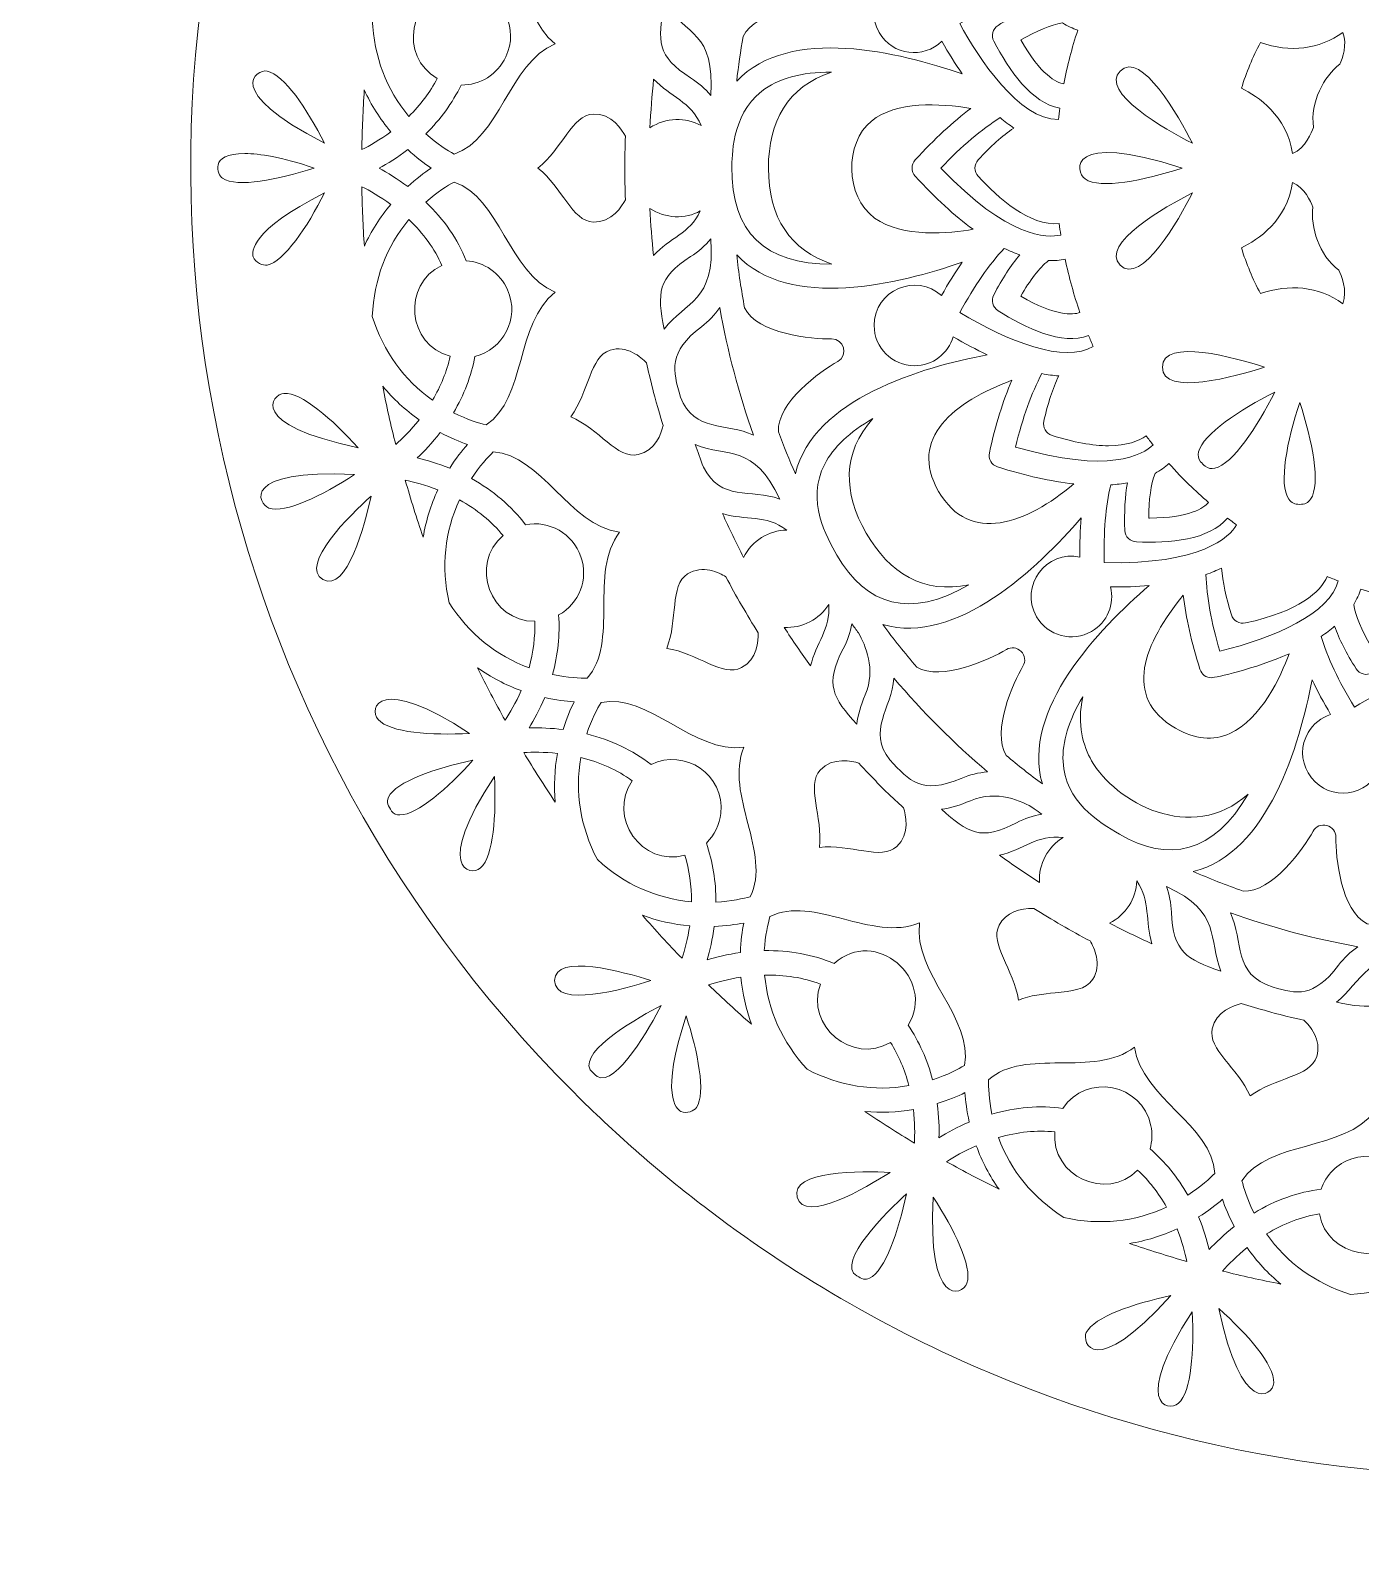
# Model space of a CAD drawing. Header units: inches. Extents: x -25 to 3711, y -26 to 945.
# Drawn here: x 933 to 1372, y -26 to 477 of the extents above; entities that cross this region are included whole.
import ezdxf

# ---------------------------------------------------------------- set-up
doc = ezdxf.new("R2010")
doc.units = ezdxf.units.IN
doc.header["$MEASUREMENT"] = 0
doc.layers.add('_U+0421_U+043B_U+043E_U+0439 1', color=7, linetype='Continuous')

# ---------------------------------------------------------------- blocks, each defined once
blk = doc.blocks.new('block 2')
at = {"layer": '_U+0421_U+043B_U+043E_U+0439 1', "lineweight": 0}
for points, knots in [([(750.52, 771.98), (750.4, 772.1), (750.34, 772.18), (750.07, 772.33), (525.97, 944.79), (201.88, 855.08), (93.56, 598.99), (-24.91, 318.93), (179.57, 3), (488.84, 3), (892.5, 3), (1078.2, 519.12), (750.52, 771.98)], [0, 0, 0, 0, 1, 1, 1, 2, 2, 2, 3, 3, 3, 4, 4, 4, 4]), ([(1585.8, 830.21), (1363.62, 924.19), (1111.16, 816.94), (1019.52, 600.29), (952.37, 441.51), (985.37, 253.34), (1112.11, 126.6), (1125.18, 113.53), (1139.26, 101.15), (1153.97, 89.79), (1154.04, 89.72), (1154.1, 89.66), (1154.17, 89.61), (1154.31, 89.49), (1154.47, 89.38), (1154.63, 89.28), (1183.71, 66.91), (1215.62, 48.31), (1249.45, 34.01), (1390.48, -25.65), (1555.66, -6.48), (1680.02, 88.83), (1680.02, 88.83), (1680.27, 88.99), (1680.27, 88.99), (1680.42, 89.1), (1680.57, 89.22), (1680.71, 89.35), (1709.98, 111.88), (1736.6, 138.23), (1759.95, 168.46), (1759.95, 168.46), (1760.12, 168.66), (1760.12, 168.66), (1760.24, 168.8), (1760.35, 168.96), (1760.45, 169.12), (1782.82, 198.21), (1801.42, 230.1), (1815.73, 263.93), (1838.26, 317.2), (1849.68, 373.78), (1849.68, 432.11), (1849.68, 610.21), (1741.73, 764.26), (1585.8, 830.21)], [0, 0, 0, 0, 1, 1, 1, 2, 2, 2, 3, 3, 3, 4, 4, 4, 5, 5, 5, 6, 6, 6, 7, 7, 7, 8, 8, 8, 9, 9, 9, 10, 10, 10, 11, 11, 11, 12, 12, 12, 13, 13, 13, 14, 14, 14, 15, 15, 15, 15]), ([(1198.47, 493.33), (1192.74, 496.53), (1178.11, 506.88), (1178.7, 516.48), (1180.7, 522.11), (1182.84, 527.56), (1185.2, 532.96), (1191.14, 508.21), (1227.04, 497.76), (1248.54, 493.68), (1244.86, 491.95), (1241.02, 489.9), (1237.06, 487.56), (1235.66, 492.01), (1232.06, 495.35), (1227.29, 496.43), (1215.76, 499.01), (1207.16, 486.71), (1212.87, 476.82), (1217.31, 469.12), (1227.55, 468.03), (1233.6, 473.88), (1235.81, 469.96), (1238.06, 466.35), (1240.34, 463.08), (1219.67, 470.3), (1183.33, 479.21), (1165.82, 460.7), (1166.38, 465.66), (1167.07, 470.49), (1167.94, 475.5), (1172.22, 484.17), (1189.97, 485.9), (1196.51, 485.83), (1200.67, 485.86), (1202.06, 491.34), (1198.47, 493.33)], [0, 0, 0, 0, 1, 1, 1, 2, 2, 2, 3, 3, 3, 4, 4, 4, 5, 5, 5, 6, 6, 6, 7, 7, 7, 8, 8, 8, 9, 9, 9, 10, 10, 10, 11, 11, 11, 12, 12, 12, 12]), ([(1080.23, 490.67), (1079.28, 498.34), (1076.64, 505.78), (1072.37, 512.84), (1076.85, 515.09), (1080.7, 516.26), (1083.05, 516.84), (1096.42, 508.06), (1092.58, 483.37), (1105.9, 473.03), (1090.36, 466.49), (1087.67, 441.64), (1072.49, 436.62), (1070.36, 437.79), (1066.92, 439.94), (1063.15, 443.3), (1068.02, 448.08), (1071.93, 453.49), (1074.82, 459.42), (1081.13, 459.32), (1086.8, 462.89), (1089.57, 468.74), (1094, 478.09), (1088.67, 487.79), (1080.23, 490.67)], [0, 0, 0, 0, 1, 1, 1, 2, 2, 2, 3, 3, 3, 4, 4, 4, 5, 5, 5, 6, 6, 6, 7, 7, 7, 8, 8, 8, 8]), ([(1065.44, 508.7), (1068.86, 503.07), (1071.08, 497.22), (1072.06, 491.25), (1057.69, 488.71), (1054.12, 468.84), (1066.94, 461.58), (1064.54, 457.05), (1061.39, 452.86), (1057.55, 449.08), (1050.1, 457.99), (1046.05, 468.71), (1045.49, 480.98), (1049.21, 492.7), (1055.92, 502.02), (1065.44, 508.7)], [0, 0, 0, 0, 1, 1, 1, 2, 2, 2, 3, 3, 3, 4, 4, 4, 5, 5, 5, 5]), ([(1262.81, 490.7), (1263.9, 489.08), (1265.03, 487.59), (1266.2, 486.24), (1261.91, 484.73), (1257.19, 482.34), (1252.14, 479.11), (1250.37, 477.99), (1249.77, 475.75), (1250.74, 473.89), (1255.66, 464.43), (1263.3, 453.32), (1272.54, 451.83), (1272.36, 450.56), (1272.21, 449.28), (1272.07, 447.99), (1258.94, 448.01), (1245.88, 468.06), (1239.51, 479.7), (1248.05, 484.89), (1255.87, 488.59), (1262.81, 490.7)], [0, 0, 0, 0, 1, 1, 1, 2, 2, 2, 3, 3, 3, 4, 4, 4, 5, 5, 5, 6, 6, 6, 7, 7, 7, 7]), ([(1157.28, 455.96), (1155.4, 458.24), (1153.17, 460.19), (1150.61, 461.8), (1139.46, 468.84), (1139.6, 474.19), (1141.98, 485.64), (1149.13, 476.36), (1158.65, 476.92), (1157.28, 455.96)], [0, 0, 0, 0, 1, 1, 1, 2, 2, 2, 3, 3, 3, 3]), ([(1259.62, 474.31), (1264.9, 477.37), (1269.53, 479.26), (1273.42, 479.92), (1275.09, 478.88), (1276.78, 478.1), (1278.47, 477.58), (1276.55, 471.74), (1275, 465.78), (1273.84, 459.78), (1271.47, 460.24), (1266.29, 462.68), (1259.62, 474.31)], [0, 0, 0, 0, 1, 1, 1, 2, 2, 2, 3, 3, 3, 4, 4, 4, 4]), ([(1365, 466.31), (1359.8, 462.24), (1355.15, 453.77), (1356.31, 445.44), (1355.76, 443.83), (1353.72, 438.72), (1349.41, 436.77), (1347.44, 449.38), (1338.01, 455.7), (1332.51, 458.35), (1334.13, 463.56), (1336.24, 468.63), (1338.8, 473.47), (1348.58, 470.01), (1358.29, 471.21), (1365.99, 476.81), (1367.55, 472.77), (1365.87, 468.23), (1365, 466.31)], [0, 0, 0, 0, 1, 1, 1, 2, 2, 2, 3, 3, 3, 4, 4, 4, 5, 5, 5, 6, 6, 6, 6]), ([(1316.31, 440.22), (1307.52, 444.68), (1285.49, 457.07), (1292.47, 464.06), (1299.46, 471.04), (1311.86, 448.99), (1316.31, 440.22)], [0, 0, 0, 0, 1, 1, 1, 2, 2, 2, 2]), ([(1010.71, 464.04), (1016.38, 462.9), (1023.99, 451.45), (1029.71, 440.26), (995.56, 457.73), (1007.44, 464.69), (1010.71, 464.04)], [0, 0, 0, 0, 1, 1, 1, 2, 2, 2, 2]), ([(1174.08, 457.38), (1179.5, 461.64), (1187.22, 463.74), (1197.14, 463.69), (1182.6, 458.96), (1176.31, 447.28), (1176.31, 432), (1176.31, 415.62), (1183.63, 404.75), (1197.28, 400.31), (1175.02, 400.09), (1164.04, 410.74), (1164.2, 432.47), (1164.43, 435.11), (1163.79, 449.29), (1174.08, 457.38)], [0, 0, 0, 0, 1, 1, 1, 2, 2, 2, 3, 3, 3, 4, 4, 4, 5, 5, 5, 5]), ([(1137.18, 445.28), (1137.44, 450.66), (1137.84, 456.05), (1138.4, 461.39), (1143.92, 455.42), (1150.68, 454.11), (1154.11, 446.01), (1149.01, 448.89), (1142.39, 448.81), (1137.18, 445.28)], [0, 0, 0, 0, 1, 1, 1, 2, 2, 2, 3, 3, 3, 3]), ([(1042.03, 438.09), (1042.13, 444.66), (1042.41, 451.25), (1042.85, 457.79), (1045.1, 452.85), (1048.02, 448.23), (1051.59, 443.98), (1048.02, 441.31), (1044.61, 439.38), (1042.03, 438.09)], [0, 0, 0, 0, 1, 1, 1, 2, 2, 2, 3, 3, 3, 3]), ([(1224.8, 434.7), (1223.39, 433.16), (1223.39, 430.84), (1224.8, 429.3), (1231.39, 422.1), (1237.8, 416.22), (1243.91, 411.77), (1236.23, 410.36), (1220.61, 408.88), (1211.38, 415.49), (1201.46, 422.6), (1201.51, 440.37), (1210.32, 447.52), (1218.45, 454.12), (1232.86, 453.43), (1243.19, 451.71), (1237.3, 447.32), (1231.13, 441.62), (1224.8, 434.7)], [0, 0, 0, 0, 1, 1, 1, 2, 2, 2, 3, 3, 3, 4, 4, 4, 5, 5, 5, 6, 6, 6, 6]), ([(1129.07, 421.51), (1128.04, 419.54), (1124.56, 413.88), (1118.43, 414.14), (1111.44, 414.45), (1108.22, 425.66), (1100.2, 432), (1108.22, 438.33), (1111.44, 449.55), (1118.44, 449.86), (1124.56, 450.15), (1128.04, 444.46), (1129.07, 442.5), (1128.79, 434.81), (1128.79, 429.2), (1129.07, 421.51)], [0, 0, 0, 0, 1, 1, 1, 2, 2, 2, 3, 3, 3, 4, 4, 4, 5, 5, 5, 5]), ([(1245.58, 429.3), (1252.13, 422.14), (1262.66, 412.76), (1272.35, 413.64), (1272.51, 412.38), (1272.68, 411.13), (1272.87, 409.88), (1268.35, 408.79), (1255.44, 408.76), (1233.23, 432), (1240.15, 439.25), (1246.75, 444.85), (1252.88, 448.67), (1254.35, 447.38), (1255.84, 446.23), (1257.31, 445.23), (1253.57, 442.66), (1249.63, 439.13), (1245.58, 434.7), (1244.17, 433.16), (1244.17, 430.84), (1245.58, 429.3)], [0, 0, 0, 0, 1, 1, 1, 2, 2, 2, 3, 3, 3, 4, 4, 4, 5, 5, 5, 6, 6, 6, 7, 7, 7, 7]), ([(1312.9, 432), (1300.24, 427.86), (1285.89, 424.92), (1280.9, 428.41), (1277.52, 430.77), (1274.76, 444.46), (1312.9, 432)], [0, 0, 0, 0, 1, 1, 1, 2, 2, 2, 2]), ([(1047.7, 431.97), (1050.48, 433.46), (1053.78, 435.48), (1057.19, 438.1), (1059.98, 435.52), (1062.65, 433.5), (1064.87, 432), (1062.65, 430.5), (1059.97, 428.47), (1057.18, 425.89), (1053.77, 428.46), (1050.48, 430.47), (1047.7, 431.97)], [0, 0, 0, 0, 1, 1, 1, 2, 2, 2, 3, 3, 3, 4, 4, 4, 4]), ([(996.04, 428.62), (994.39, 429.72), (991.21, 436.8), (1003.44, 436.8), (1008.14, 436.8), (1015.34, 435.66), (1026.33, 432.01), (1014.36, 428.14), (1000.86, 425.41), (996.04, 428.62)], [0, 0, 0, 0, 1, 1, 1, 2, 2, 2, 3, 3, 3, 3]), ([(1006.15, 402.73), (1005.7, 404.11), (1004.9, 411.31), (1029.73, 423.78), (1024.01, 412.58), (1016.39, 401.1), (1010.71, 399.96), (1009.53, 399.73), (1006.84, 400.62), (1006.15, 402.73)], [0, 0, 0, 0, 1, 1, 1, 2, 2, 2, 3, 3, 3, 3]), ([(1051.58, 420.01), (1048.01, 415.75), (1045.09, 411.14), (1042.86, 406.21), (1042.41, 412.73), (1042.14, 419.3), (1042.03, 425.85), (1044.62, 424.55), (1048.02, 422.62), (1051.58, 420.01)], [0, 0, 0, 0, 1, 1, 1, 2, 2, 2, 3, 3, 3, 3]), ([(1090.15, 391.78), (1087.69, 397.34), (1082.44, 400.99), (1076.53, 401.38), (1073.63, 408.53), (1069.16, 415.03), (1063.21, 420.75), (1066.96, 424.08), (1070.37, 426.21), (1072.48, 427.38), (1087.68, 422.36), (1090.36, 397.52), (1105.9, 390.97), (1092.58, 380.63), (1096.42, 355.93), (1083.05, 347.16), (1080.69, 347.74), (1076.82, 348.93), (1072.3, 351.19), (1075.76, 357.07), (1078.14, 363.31), (1079.4, 369.78), (1088.6, 372.11), (1094.38, 382.23), (1090.15, 391.78)], [0, 0, 0, 0, 1, 1, 1, 2, 2, 2, 3, 3, 3, 4, 4, 4, 5, 5, 5, 6, 6, 6, 7, 7, 7, 8, 8, 8, 8]), ([(1316.31, 423.78), (1311.85, 415), (1299.45, 392.96), (1292.47, 399.94), (1285.49, 406.93), (1307.54, 419.33), (1316.31, 423.78)], [0, 0, 0, 0, 1, 1, 1, 2, 2, 2, 2]), ([(1338.8, 390.53), (1336.24, 395.37), (1334.13, 400.44), (1332.51, 405.65), (1338.01, 408.3), (1347.45, 414.62), (1349.41, 427.24), (1353.36, 425.48), (1355.39, 421.09), (1356.12, 419.12), (1355.33, 412.58), (1358.03, 403.3), (1364.73, 398.23), (1365.49, 396.71), (1367.68, 391.65), (1365.99, 387.2), (1357.9, 393.11), (1348.1, 393.76), (1338.8, 390.53)], [0, 0, 0, 0, 1, 1, 1, 2, 2, 2, 3, 3, 3, 4, 4, 4, 5, 5, 5, 6, 6, 6, 6]), ([(1153.8, 417.82), (1150.26, 410.27), (1143.73, 408.99), (1138.35, 403.11), (1137.82, 408.28), (1137.43, 413.49), (1137.19, 418.68), (1142.28, 415.21), (1148.81, 415.14), (1153.8, 417.82)], [0, 0, 0, 0, 1, 1, 1, 2, 2, 2, 3, 3, 3, 3]), ([(1057.59, 414.97), (1062.35, 410.42), (1066.01, 405.34), (1068.49, 399.82), (1055.19, 393.62), (1057, 373.51), (1071.23, 369.83), (1070.09, 364.83), (1068.13, 359.97), (1065.39, 355.33), (1055.89, 362.01), (1049.21, 371.32), (1045.49, 383.02), (1046.05, 395.31), (1050.12, 406.05), (1057.59, 414.97)], [0, 0, 0, 0, 1, 1, 1, 2, 2, 2, 3, 3, 3, 4, 4, 4, 5, 5, 5, 5]), ([(1150.61, 402.74), (1153.18, 404.36), (1155.41, 406.32), (1157.29, 408.6), (1158.82, 387.91), (1148.85, 387.93), (1141.9, 378.8), (1139.52, 390.62), (1139.66, 395.83), (1150.61, 402.74)], [0, 0, 0, 0, 1, 1, 1, 2, 2, 2, 3, 3, 3, 3]), ([(1197.16, 375.58), (1190.58, 375.49), (1172.67, 377.19), (1168.43, 385.78), (1167.33, 391.73), (1166.48, 397.43), (1165.82, 403.3), (1183.33, 384.8), (1219.67, 393.7), (1240.34, 400.93), (1238.02, 397.59), (1235.72, 393.89), (1233.46, 389.88), (1225.25, 397.42), (1211.22, 391.82), (1211.22, 380), (1211.22, 372.66), (1217.19, 366.69), (1224.53, 366.69), (1230.59, 366.69), (1235.71, 370.72), (1237.31, 376.3), (1241.19, 374.01), (1244.95, 372.01), (1248.54, 370.32), (1227.04, 366.24), (1191.13, 355.79), (1185.2, 331.03), (1183.19, 335.62), (1181.37, 340.14), (1179.63, 344.88), (1179, 354.51), (1193.49, 364.89), (1199.18, 368.1), (1202.84, 370.16), (1201.21, 375.71), (1197.16, 375.58)], [0, 0, 0, 0, 1, 1, 1, 2, 2, 2, 3, 3, 3, 4, 4, 4, 5, 5, 5, 6, 6, 6, 7, 7, 7, 8, 8, 8, 9, 9, 9, 10, 10, 10, 11, 11, 11, 12, 12, 12, 12]), ([(1254.17, 405.48), (1255.92, 404.62), (1257.66, 403.9), (1259.35, 403.31), (1256.4, 399.86), (1253.51, 395.43), (1250.73, 390.11), (1249.77, 388.25), (1250.37, 386.01), (1252.13, 384.89), (1261.13, 379.15), (1273.31, 373.35), (1282.05, 376.68), (1282.55, 375.48), (1283.06, 374.28), (1283.58, 373.09), (1274.34, 367.28), (1255.28, 374.74), (1239.51, 384.3), (1244.32, 393.09), (1249.24, 400.2), (1254.17, 405.48)], [0, 0, 0, 0, 1, 1, 1, 2, 2, 2, 3, 3, 3, 4, 4, 4, 5, 5, 5, 6, 6, 6, 7, 7, 7, 7]), ([(1268.77, 401.45), (1270.78, 401.37), (1272.59, 401.55), (1274.31, 401.94), (1275.57, 395.96), (1277.21, 390.03), (1279.2, 384.27), (1276.87, 383.49), (1271.11, 383.02), (1259.62, 389.69), (1262.66, 394.98), (1265.73, 398.93), (1268.77, 401.45)], [0, 0, 0, 0, 1, 1, 1, 2, 2, 2, 3, 3, 3, 4, 4, 4, 4]), ([(1154.18, 379.59), (1156.56, 381.4), (1158.58, 383.51), (1160.24, 385.89), (1162.78, 371.53), (1166.53, 357.4), (1171.41, 343.74), (1162.2, 348.1), (1151.92, 344.59), (1147.23, 356.33), (1144.73, 365.26), (1143.11, 371.18), (1154.18, 379.59)], [0, 0, 0, 0, 1, 1, 1, 2, 2, 2, 3, 3, 3, 4, 4, 4, 4]), ([(1111.02, 349.87), (1117.12, 358.06), (1117.33, 369.73), (1124, 371.84), (1129.61, 373.62), (1134.29, 369.49), (1136.02, 367.65), (1136.62, 365.01), (1137.3, 362.22), (1138.15, 358.94), (1138.15, 358.94), (1138.16, 358.94), (1138.16, 358.94), (1138.59, 356.64), (1140.87, 349.14), (1141.55, 346.93), (1140.97, 344.49), (1138.97, 338.6), (1133.25, 337.34), (1126.42, 335.83), (1120.4, 345.82), (1111.02, 349.87)], [0, 0, 0, 0, 1, 1, 1, 2, 2, 2, 3, 3, 3, 4, 4, 4, 5, 5, 5, 6, 6, 6, 7, 7, 7, 7]), ([(1340.13, 366.23), (1330.75, 363.17), (1306.43, 356.37), (1306.43, 366.24), (1306.43, 376.13), (1330.76, 369.28), (1340.13, 366.23)], [0, 0, 0, 0, 1, 1, 1, 2, 2, 2, 2]), ([(1257.92, 339.85), (1260.29, 349.59), (1263.21, 357.74), (1266.6, 364.11), (1268.53, 363.73), (1270.38, 363.48), (1272.17, 363.35), (1270.21, 359.25), (1268.56, 354.23), (1267.26, 348.36), (1266.81, 346.32), (1267.97, 344.31), (1269.96, 343.68), (1277.12, 341.43), (1283.4, 340.28), (1288.64, 340.28), (1294.76, 340.28), (1298.63, 341.84), (1301.03, 343.55), (1301.8, 342.53), (1302.58, 341.53), (1303.36, 340.56), (1300.03, 337.33), (1288.92, 330.78), (1257.92, 339.85)], [0, 0, 0, 0, 1, 1, 1, 2, 2, 2, 3, 3, 3, 4, 4, 4, 5, 5, 5, 6, 6, 6, 7, 7, 7, 8, 8, 8, 8]), ([(1040.79, 339.6), (1003.97, 347.48), (1012.48, 357.26), (1016.32, 357.59), (1021.99, 358.09), (1032.33, 348.98), (1040.79, 339.6)], [0, 0, 0, 0, 1, 1, 1, 2, 2, 2, 2]), ([(1053.21, 340.66), (1051.61, 347.04), (1050.17, 353.51), (1048.91, 359.99), (1052.36, 355.78), (1056.39, 352.06), (1060.96, 348.86), (1058.19, 345.34), (1055.38, 342.58), (1053.21, 340.66)], [0, 0, 0, 0, 1, 1, 1, 2, 2, 2, 3, 3, 3, 3]), ([(1251.97, 333.3), (1261.23, 330.38), (1269.68, 328.49), (1277.17, 327.68), (1261.52, 314.51), (1242.78, 307.43), (1232.52, 325.19), (1222.34, 342.83), (1237.74, 354.8), (1256.69, 361.9), (1253.79, 355.16), (1251.3, 347.13), (1249.27, 337.98), (1248.82, 335.94), (1249.98, 333.93), (1251.97, 333.3)], [0, 0, 0, 0, 1, 1, 1, 2, 2, 2, 3, 3, 3, 4, 4, 4, 5, 5, 5, 5]), ([(1320.51, 333.5), (1320.01, 333.99), (1319.52, 334.48), (1319.03, 334.98), (1318.29, 335.97), (1318.09, 337), (1318.39, 338.22), (1319.84, 344.19), (1331.91, 352.11), (1343.54, 358.02), (1337.64, 346.38), (1329.72, 334.31), (1323.75, 332.86), (1322.53, 332.56), (1321.5, 332.76), (1320.51, 333.5)], [0, 0, 0, 0, 1, 1, 1, 2, 2, 2, 3, 3, 3, 4, 4, 4, 5, 5, 5, 5]), ([(1355.36, 322.61), (1354.55, 321.45), (1353.41, 320.91), (1351.77, 320.91), (1350.13, 320.91), (1348.99, 321.45), (1348.18, 322.61), (1344.69, 327.6), (1347.63, 341.95), (1351.77, 354.61), (1355.91, 341.95), (1358.84, 327.6), (1355.36, 322.61)], [0, 0, 0, 0, 1, 1, 1, 2, 2, 2, 3, 3, 3, 4, 4, 4, 4]), ([(1198.95, 304.13), (1195.6, 309.97), (1188.61, 322.11), (1194.89, 334.23), (1197.79, 339.82), (1203.12, 344.84), (1210.8, 349.23), (1200.69, 337.98), (1200.9, 324.77), (1208.62, 311.39), (1216.24, 298.19), (1227.52, 291.16), (1242.54, 294.38), (1223.1, 282.98), (1208.53, 287.51), (1198.95, 304.13)], [0, 0, 0, 0, 1, 1, 1, 2, 2, 2, 3, 3, 3, 4, 4, 4, 5, 5, 5, 5]), ([(1060.31, 336.25), (1062.61, 338.41), (1065.27, 341.21), (1067.89, 344.63), (1071.25, 342.86), (1074.35, 341.6), (1076.89, 340.73), (1075.13, 338.7), (1073.07, 336.05), (1071.04, 332.83), (1067.08, 334.43), (1063.38, 335.52), (1060.31, 336.25)], [0, 0, 0, 0, 1, 1, 1, 2, 2, 2, 3, 3, 3, 4, 4, 4, 4]), ([(1105.01, 264.7), (1106.8, 271.24), (1107.48, 277.85), (1107.03, 284.38), (1113.81, 288.16), (1116.96, 296.18), (1114.38, 303.63), (1111.73, 311.32), (1103.87, 315.73), (1096.08, 314.17), (1091.42, 320.32), (1085.42, 325.45), (1078.19, 329.43), (1080.95, 333.62), (1083.7, 336.56), (1085.44, 338.23), (1101.41, 337.31), (1110.43, 314.01), (1127.14, 311.71), (1116.95, 298.28), (1127.04, 275.45), (1116.42, 263.5), (1114.23, 263.48), (1110.07, 263.64), (1105.01, 264.7)], [0, 0, 0, 0, 1, 1, 1, 2, 2, 2, 3, 3, 3, 4, 4, 4, 5, 5, 5, 6, 6, 6, 7, 7, 7, 8, 8, 8, 8]), ([(1180.02, 322.68), (1170.5, 326.18), (1160.48, 321.79), (1154.81, 333.25), (1153.8, 335.94), (1152.91, 338.39), (1152.13, 340.65), (1162.93, 336.28), (1171.49, 341.07), (1180.02, 322.68)], [0, 0, 0, 0, 1, 1, 1, 2, 2, 2, 3, 3, 3, 3]), ([(1011.33, 319.71), (1007.88, 320.96), (1001.65, 332.68), (1039.63, 330.74), (1029.03, 323.88), (1016.71, 317.75), (1011.33, 319.71)], [0, 0, 0, 0, 1, 1, 1, 2, 2, 2, 2]), ([(1308.58, 334.42), (1310.55, 332.23), (1313.85, 328.63), (1315.2, 327.51), (1317.28, 325.47), (1319.44, 323.47), (1321.65, 321.55), (1320.09, 319.71), (1315.43, 316.4), (1302.14, 316.4), (1302.07, 316.4), (1302, 316.4), (1301.93, 316.4), (1301.92, 322.51), (1302.61, 327.46), (1303.98, 331.16), (1305.71, 332.1), (1307.27, 333.2), (1308.58, 334.42)], [0, 0, 0, 0, 1, 1, 1, 2, 2, 2, 3, 3, 3, 4, 4, 4, 5, 5, 5, 6, 6, 6, 6]), ([(1067.14, 325.69), (1064.8, 320.65), (1063.18, 315.43), (1062.29, 310.08), (1060.15, 316.29), (1058.17, 322.58), (1056.37, 328.88), (1059.22, 328.28), (1063.02, 327.29), (1067.14, 325.69)], [0, 0, 0, 0, 1, 1, 1, 2, 2, 2, 3, 3, 3, 3]), ([(1289.34, 327.36), (1291.28, 327.5), (1293.14, 327.73), (1294.89, 328.07), (1294.06, 323.6), (1293.77, 318.32), (1294.03, 312.32), (1294.12, 310.24), (1295.76, 308.59), (1297.85, 308.5), (1308.55, 308.03), (1322.03, 309.1), (1327.91, 316.4), (1328.91, 315.63), (1329.92, 314.86), (1330.92, 314.12), (1328.53, 310.15), (1319.49, 300.95), (1287.21, 301.68), (1286.98, 311.68), (1287.69, 320.3), (1289.34, 327.36)], [0, 0, 0, 0, 1, 1, 1, 2, 2, 2, 3, 3, 3, 4, 4, 4, 5, 5, 5, 6, 6, 6, 7, 7, 7, 7]), ([(1029.18, 296.14), (1021.2, 300.75), (1038.21, 317.46), (1045.07, 323.65), (1043.13, 314.58), (1037.16, 291.53), (1029.18, 296.14)], [0, 0, 0, 0, 1, 1, 1, 2, 2, 2, 2]), ([(1074.26, 322.38), (1080.04, 319.22), (1084.89, 315.26), (1088.71, 310.58), (1077.48, 301.15), (1084.44, 282.15), (1099.12, 282.31), (1099.31, 277.23), (1098.68, 272.07), (1097.27, 266.92), (1086.29, 270.95), (1077.41, 278.16), (1070.84, 288.41), (1068.2, 300.42), (1069.35, 311.84), (1074.26, 322.38)], [0, 0, 0, 0, 1, 1, 1, 2, 2, 2, 3, 3, 3, 4, 4, 4, 5, 5, 5, 5]), ([(1182.4, 312.42), (1176.54, 312.37), (1170.81, 308.96), (1168.11, 303.39), (1165.64, 308.16), (1163.3, 313.01), (1161.12, 317.89), (1168.88, 315.48), (1175.38, 317.72), (1182.4, 312.42)], [0, 0, 0, 0, 1, 1, 1, 2, 2, 2, 3, 3, 3, 3]), ([(1259.76, 272.35), (1258.45, 273.67), (1256.49, 273.91), (1254.89, 272.96), (1249.37, 269.68), (1233.41, 262.32), (1225.3, 267.18), (1221.36, 271.77), (1217.65, 276.41), (1214.07, 281.24), (1238.44, 274.14), (1265.37, 299.96), (1279.61, 316.49), (1279.27, 312.44), (1279.13, 308.09), (1279.18, 303.49), (1268.28, 305.91), (1258.96, 294.03), (1264.86, 283.81), (1268.53, 277.46), (1276.69, 275.27), (1283.04, 278.94), (1288.29, 281.97), (1290.71, 288.02), (1289.31, 293.65), (1293.85, 293.6), (1298.06, 293.75), (1302.01, 294.08), (1285.47, 279.84), (1259.68, 252.91), (1266.77, 228.55), (1262.7, 231.57), (1258.7, 234.73), (1254.82, 237.99), (1249.93, 246.14), (1257.15, 262.01), (1260.38, 267.48), (1261.33, 269.08), (1261.08, 271.04), (1259.76, 272.35)], [0, 0, 0, 0, 1, 1, 1, 2, 2, 2, 3, 3, 3, 4, 4, 4, 5, 5, 5, 6, 6, 6, 7, 7, 7, 8, 8, 8, 9, 9, 9, 10, 10, 10, 11, 11, 11, 12, 12, 12, 13, 13, 13, 13]), ([(1167.44, 266.99), (1161.23, 263.76), (1152.9, 271.83), (1142.71, 273.33), (1146.49, 282.83), (1143.67, 294.15), (1149.57, 297.92), (1154.51, 301.08), (1160.09, 298.32), (1162.23, 297.01), (1165.61, 290.64), (1169.22, 284.4), (1172.97, 278.45), (1173.03, 275.92), (1172.61, 269.67), (1167.44, 266.99)], [0, 0, 0, 0, 1, 1, 1, 2, 2, 2, 3, 3, 3, 4, 4, 4, 5, 5, 5, 5]), ([(1325.38, 272.39), (1322.57, 281.99), (1321.03, 290.5), (1320.79, 297.74), (1322.63, 298.38), (1324.36, 299.09), (1325.97, 299.87), (1326.32, 295.34), (1327.41, 290.16), (1329.21, 284.44), (1329.84, 282.45), (1331.85, 281.28), (1333.89, 281.73), (1351.73, 285.68), (1358.51, 291.91), (1360.85, 297.1), (1362.05, 296.59), (1363.26, 296.1), (1364.47, 295.63), (1362.03, 284.98), (1343.28, 276.78), (1325.38, 272.39)], [0, 0, 0, 0, 1, 1, 1, 2, 2, 2, 3, 3, 3, 4, 4, 4, 5, 5, 5, 6, 6, 6, 7, 7, 7, 7]), ([(1371.95, 292.94), (1377.78, 291.02), (1383.75, 289.47), (1389.74, 288.32), (1389.29, 285.95), (1386.84, 280.76), (1375.22, 274.09), (1372.15, 279.37), (1370.27, 284.01), (1369.61, 287.89), (1370.65, 289.56), (1371.43, 291.25), (1371.95, 292.94)], [0, 0, 0, 0, 1, 1, 1, 2, 2, 2, 3, 3, 3, 4, 4, 4, 4]), ([(1196.22, 287.87), (1196.92, 279.61), (1191.99, 275.21), (1190.23, 267.54), (1187.23, 271.68), (1184.31, 275.95), (1181.51, 280.29), (1187.52, 279.88), (1193.19, 283), (1196.22, 287.87)], [0, 0, 0, 0, 1, 1, 1, 2, 2, 2, 3, 3, 3, 3]), ([(1318.82, 266.44), (1319.35, 264.77), (1320.88, 263.65), (1322.64, 263.65), (1323.89, 263.65), (1336.97, 266.59), (1348.24, 271.54), (1345.63, 264.18), (1339.08, 249.91), (1328.71, 245.21), (1323.17, 242.7), (1317.12, 243.3), (1310.71, 246.99), (1293.11, 257.16), (1300.38, 275.2), (1313.3, 290.89), (1314.16, 283.57), (1316.01, 275.37), (1318.82, 266.44)], [0, 0, 0, 0, 1, 1, 1, 2, 2, 2, 3, 3, 3, 4, 4, 4, 5, 5, 5, 6, 6, 6, 6]), ([(1363.29, 280.67), (1364.8, 276.38), (1367.19, 271.67), (1370.41, 266.61), (1371.54, 264.85), (1373.78, 264.24), (1375.63, 265.21), (1391.82, 273.63), (1396.76, 281.4), (1397.69, 287.01), (1398.96, 286.84), (1400.25, 286.68), (1401.54, 286.54), (1401.52, 281.48), (1397.51, 274.62), (1393.27, 270.85), (1393.13, 270.73), (1392.92, 270.52), (1392.63, 270.22), (1387.38, 264.84), (1379.71, 259.38), (1369.83, 253.98), (1364.63, 262.52), (1360.94, 270.35), (1358.83, 277.28), (1360.45, 278.37), (1361.94, 279.5), (1363.29, 280.67)], [0, 0, 0, 0, 1, 1, 1, 2, 2, 2, 3, 3, 3, 4, 4, 4, 5, 5, 5, 6, 6, 6, 7, 7, 7, 8, 8, 8, 9, 9, 9, 9]), ([(1208.29, 258.03), (1206.78, 254.44), (1205.85, 251.25), (1205.45, 248.3), (1197.65, 256.99), (1194.79, 261.39), (1201, 273.21), (1202.39, 275.85), (1203.34, 278.62), (1203.83, 281.48), (1204.54, 280.48), (1205.27, 279.47), (1206.01, 278.46), (1208.4, 274.41), (1211.82, 266.45), (1208.29, 258.03)], [0, 0, 0, 0, 1, 1, 1, 2, 2, 2, 3, 3, 3, 4, 4, 4, 5, 5, 5, 5]), ([(1089.33, 249.59), (1086.15, 255.28), (1083.11, 261.09), (1080.23, 266.95), (1084.62, 263.82), (1089.43, 261.29), (1094.62, 259.4), (1092.88, 255.34), (1090.91, 251.99), (1089.33, 249.59)], [0, 0, 0, 0, 1, 1, 1, 2, 2, 2, 3, 3, 3, 3]), ([(1047.45, 249.81), (1044.14, 253.58), (1047.55, 265.01), (1077.59, 245.25), (1065.02, 244.6), (1051.27, 245.46), (1047.45, 249.81)], [0, 0, 0, 0, 1, 1, 1, 2, 2, 2, 2]), ([(1216.38, 236.48), (1208.87, 246.29), (1216.95, 253.34), (1217.77, 263.5), (1227.12, 252.46), (1237.67, 241.9), (1248.69, 232.53), (1245.72, 232.3), (1242.81, 231.6), (1239.99, 230.41), (1226.69, 224.84), (1223.02, 229.59), (1216.38, 236.48)], [0, 0, 0, 0, 1, 1, 1, 2, 2, 2, 3, 3, 3, 4, 4, 4, 4]), ([(1316.58, 199.67), (1341.32, 205.62), (1351.77, 241.52), (1355.84, 263.01), (1357.58, 259.33), (1359.63, 255.49), (1361.98, 251.52), (1358.87, 250.52), (1356.2, 248.4), (1354.53, 245.52), (1352.13, 241.36), (1352.14, 236.38), (1354.55, 232.21), (1359.75, 223.19), (1372.55, 223.48), (1377.59, 232.21), (1380.62, 237.45), (1379.69, 243.9), (1375.66, 248.07), (1379.57, 250.29), (1383.18, 252.54), (1386.45, 254.81), (1379.23, 234.14), (1370.32, 197.8), (1388.83, 180.29), (1383.87, 180.85), (1379.04, 181.54), (1374.03, 182.41), (1365.38, 186.68), (1363.63, 204.42), (1363.69, 210.95), (1363.72, 212.81), (1362.52, 214.38), (1360.72, 214.86), (1358.92, 215.34), (1357.1, 214.57), (1356.2, 212.94), (1352.99, 207.21), (1342.64, 192.59), (1333.05, 193.17), (1327.42, 195.17), (1321.98, 197.31), (1316.58, 199.67)], [0, 0, 0, 0, 1, 1, 1, 2, 2, 2, 3, 3, 3, 4, 4, 4, 5, 5, 5, 6, 6, 6, 7, 7, 7, 8, 8, 8, 9, 9, 9, 10, 10, 10, 11, 11, 11, 12, 12, 12, 13, 13, 13, 14, 14, 14, 14]), ([(1102.41, 257.12), (1106.12, 256.28), (1109.44, 255.86), (1112.11, 255.67), (1110.94, 253.26), (1109.63, 250.16), (1108.51, 246.53), (1104.71, 247), (1100.92, 247.16), (1097.26, 247.05), (1098.93, 249.74), (1100.77, 253.14), (1102.41, 257.12)], [0, 0, 0, 0, 1, 1, 1, 2, 2, 2, 3, 3, 3, 4, 4, 4, 4]), ([(1170.29, 191.32), (1168.18, 190.73), (1164.12, 189.8), (1158.96, 189.52), (1159, 196.3), (1157.94, 202.85), (1155.81, 209.05), (1158.47, 211.63), (1160.19, 215.13), (1160.59, 218.84), (1161.96, 231.59), (1148.63, 240.5), (1137.53, 234.98), (1131.44, 239.73), (1124.31, 243.12), (1116.3, 245.1), (1117.88, 249.86), (1119.77, 253.41), (1121.02, 255.48), (1136.69, 258.73), (1151.42, 238.55), (1168.17, 240.66), (1161.8, 225.05), (1177.45, 205.61), (1170.29, 191.32)], [0, 0, 0, 0, 1, 1, 1, 2, 2, 2, 3, 3, 3, 4, 4, 4, 5, 5, 5, 6, 6, 6, 7, 7, 7, 8, 8, 8, 8]), ([(1292.24, 211.96), (1285.5, 215.98), (1274.21, 222.71), (1273.6, 236.01), (1273.31, 242.4), (1275.49, 249.53), (1280.09, 257.31), (1278.17, 248.04), (1280.3, 241.01), (1283.04, 236.21), (1290.72, 222.72), (1315.94, 208.3), (1334.75, 225.24), (1323.52, 205.56), (1308.19, 202.44), (1292.24, 211.96)], [0, 0, 0, 0, 1, 1, 1, 2, 2, 2, 3, 3, 3, 4, 4, 4, 5, 5, 5, 5]), ([(1106.6, 238.64), (1105.65, 233.26), (1105.43, 227.89), (1105.92, 222.58), (1102.31, 227.95), (1098.82, 233.41), (1095.5, 238.93), (1098.38, 239.09), (1102.25, 239.12), (1106.6, 238.64)], [0, 0, 0, 0, 1, 1, 1, 2, 2, 2, 3, 3, 3, 3]), ([(1148.71, 205.01), (1150.21, 200.15), (1150.94, 195), (1150.9, 189.66), (1139.26, 190.7), (1128.81, 195.38), (1119.82, 203.57), (1114.16, 214.49), (1112.32, 225.82), (1114.33, 237.29), (1120.73, 235.73), (1126.43, 233.15), (1131.34, 229.61), (1122.96, 217.64), (1134.49, 201.07), (1148.71, 205.01)], [0, 0, 0, 0, 1, 1, 1, 2, 2, 2, 3, 3, 3, 4, 4, 4, 5, 5, 5, 5]), ([(1193.41, 233.14), (1197.53, 237.65), (1204.02, 236.12), (1206.13, 235.45), (1208.32, 233.11), (1210.79, 230.55), (1211.74, 229.55), (1212.27, 228.53), (1220.15, 221.37), (1220.95, 220.68), (1221.59, 218.63), (1223.19, 212.01), (1218.67, 207.88), (1213.5, 203.16), (1203.29, 208.81), (1193.15, 207.62), (1194.33, 217.77), (1188.68, 227.97), (1193.41, 233.14)], [0, 0, 0, 0, 1, 1, 1, 2, 2, 2, 3, 3, 3, 4, 4, 4, 5, 5, 5, 6, 6, 6, 6]), ([(1054.62, 218.34), (1053.48, 218.34), (1052.58, 218.7), (1051.83, 219.59), (1050.81, 221.31), (1049.96, 222.43), (1050.82, 224.18), (1053.38, 229.37), (1066.42, 233.75), (1078.71, 236.38), (1070.48, 227.28), (1060.42, 218.34), (1054.62, 218.34)], [0, 0, 0, 0, 1, 1, 1, 2, 2, 2, 3, 3, 3, 4, 4, 4, 4]), ([(1081.23, 200.85), (1077.75, 197.79), (1065.81, 200.62), (1085.8, 230.98), (1086.44, 218.42), (1085.59, 204.67), (1081.23, 200.85)], [0, 0, 0, 0, 1, 1, 1, 2, 2, 2, 2]), ([(1243.08, 223.04), (1251.79, 226.69), (1259.97, 222.97), (1264.1, 220.39), (1264.94, 219.78), (1265.78, 219.18), (1266.61, 218.59), (1263.71, 218.1), (1260.92, 217.15), (1258.26, 215.75), (1246.44, 209.53), (1242.12, 212.42), (1233.48, 220.21), (1236.4, 220.62), (1239.55, 221.55), (1243.08, 223.04)], [0, 0, 0, 0, 1, 1, 1, 2, 2, 2, 3, 3, 3, 4, 4, 4, 5, 5, 5, 5]), ([(1273.69, 210.88), (1268.66, 207.92), (1265.39, 202.14), (1265.82, 195.98), (1261.35, 198.87), (1256.95, 201.88), (1252.67, 205), (1260.52, 206.83), (1265.02, 211.94), (1273.69, 210.88)], [0, 0, 0, 0, 1, 1, 1, 2, 2, 2, 3, 3, 3, 3]), ([(1302.96, 175.8), (1298.23, 177.93), (1293.54, 180.19), (1288.93, 182.58), (1294.37, 185.22), (1297.74, 190.78), (1297.93, 196.51), (1302.65, 189.7), (1300.6, 183.33), (1302.96, 175.8)], [0, 0, 0, 0, 1, 1, 1, 2, 2, 2, 3, 3, 3, 3]), ([(1176.81, 184.75), (1191.1, 191.95), (1210.56, 176.27), (1226.18, 182.64), (1224.08, 165.92), (1244.23, 151.19), (1241.01, 135.53), (1239.12, 134.42), (1235.44, 132.47), (1230.53, 130.86), (1228.81, 137.42), (1226.1, 143.47), (1222.44, 148.9), (1231.8, 164.18), (1211.6, 181.57), (1198.05, 169.23), (1190.94, 172.24), (1183.19, 173.67), (1174.94, 173.5), (1175.24, 178.51), (1176.14, 182.43), (1176.81, 184.75)], [0, 0, 0, 0, 1, 1, 1, 2, 2, 2, 3, 3, 3, 4, 4, 4, 5, 5, 5, 6, 6, 6, 7, 7, 7, 7]), ([(1325.77, 166.72), (1314.34, 170.55), (1309.92, 173.2), (1309.41, 186.22), (1309.29, 189.16), (1308.74, 192), (1307.75, 194.7), (1326.29, 186.07), (1321.32, 177.48), (1325.77, 166.72)], [0, 0, 0, 0, 1, 1, 1, 2, 2, 2, 3, 3, 3, 3]), ([(1263.97, 187.45), (1269.92, 183.7), (1276.16, 180.09), (1282.53, 176.71), (1283.83, 174.55), (1286.57, 168.94), (1283.45, 164.05), (1281.25, 160.61), (1276.49, 160.13), (1270.97, 159.58), (1267.1, 159.19), (1262.82, 158.76), (1258.86, 157.19), (1257.39, 167.3), (1249.28, 175.69), (1252.51, 181.91), (1254.67, 186.07), (1259.37, 187.58), (1263.97, 187.45)], [0, 0, 0, 0, 1, 1, 1, 2, 2, 2, 3, 3, 3, 4, 4, 4, 5, 5, 5, 6, 6, 6, 6]), ([(1150.3, 181.71), (1149.69, 177.48), (1148.72, 173.83), (1147.77, 170.97), (1143.31, 175.58), (1138.94, 180.33), (1134.71, 185.17), (1139.68, 183.34), (1144.9, 182.18), (1150.3, 181.71)], [0, 0, 0, 0, 1, 1, 1, 2, 2, 2, 3, 3, 3, 3]), ([(1156.04, 170.47), (1156.95, 173.49), (1157.86, 177.25), (1158.41, 181.52), (1162.22, 181.67), (1165.53, 182.13), (1168.16, 182.63), (1167.65, 179.99), (1167.19, 176.67), (1167.04, 172.87), (1162.81, 172.28), (1159.07, 171.37), (1156.04, 170.47)], [0, 0, 0, 0, 1, 1, 1, 2, 2, 2, 3, 3, 3, 4, 4, 4, 4]), ([(1370.99, 174.79), (1368.55, 173.12), (1366.4, 171.07), (1364.57, 168.65), (1356.29, 157.76), (1350.72, 159.27), (1343.03, 161.39), (1329.33, 165.81), (1333.39, 176.32), (1328.86, 186.03), (1342.49, 181.13), (1356.61, 177.36), (1370.99, 174.79)], [0, 0, 0, 0, 1, 1, 1, 2, 2, 2, 3, 3, 3, 4, 4, 4, 4]), ([(1105.7, 163.61), (1105.7, 172.84), (1128.67, 166.46), (1137.46, 163.61), (1128.67, 160.77), (1105.7, 154.4), (1105.7, 163.61)], [0, 0, 0, 0, 1, 1, 1, 2, 2, 2, 2]), ([(1393.58, 171.76), (1391.3, 169.88), (1389.34, 167.65), (1387.72, 165.09), (1380.72, 153.99), (1375.34, 154.08), (1363.89, 156.45), (1371.88, 162.68), (1374.68, 174.36), (1393.58, 171.76)], [0, 0, 0, 0, 1, 1, 1, 2, 2, 2, 3, 3, 3, 3]), ([(1156.55, 162.19), (1159.42, 163.13), (1163.06, 164.1), (1167.24, 164.74), (1167.71, 159.35), (1168.87, 154.14), (1170.7, 149.18), (1165.88, 153.4), (1161.14, 157.75), (1156.55, 162.19)], [0, 0, 0, 0, 1, 1, 1, 2, 2, 2, 3, 3, 3, 3]), ([(1193.48, 162.44), (1188.48, 148.7), (1203.94, 135.71), (1216.62, 143.17), (1219.32, 138.86), (1221.37, 134.08), (1222.71, 128.91), (1211.19, 126.9), (1199.89, 128.71), (1189.09, 134.3), (1180.8, 143.38), (1176.08, 153.85), (1175.06, 165.43), (1181.65, 165.58), (1187.82, 164.58), (1193.48, 162.44)], [0, 0, 0, 0, 1, 1, 1, 2, 2, 2, 3, 3, 3, 4, 4, 4, 5, 5, 5, 5]), ([(1322.86, 147.72), (1324.13, 153.45), (1330.02, 155.44), (1332.46, 156.02), (1335.4, 155.12), (1338.33, 154.27), (1341.16, 153.5), (1341.16, 153.5), (1341.16, 153.51), (1341.16, 153.51), (1343.32, 152.77), (1351.09, 150.97), (1353.18, 150.49), (1355.01, 148.76), (1359.15, 144.09), (1357.37, 138.48), (1355.26, 131.8), (1343.59, 131.59), (1335.4, 125.49), (1331.35, 134.87), (1321.36, 140.89), (1322.86, 147.72)], [0, 0, 0, 0, 1, 1, 1, 2, 2, 2, 3, 3, 3, 4, 4, 4, 5, 5, 5, 6, 6, 6, 7, 7, 7, 7]), ([(1119.71, 131.9), (1118.95, 132.66), (1118.19, 133.42), (1117.43, 134.18), (1113.93, 140.64), (1134.32, 151.99), (1140.88, 155.35), (1137.53, 148.8), (1126.17, 128.4), (1119.71, 131.9)], [0, 0, 0, 0, 1, 1, 1, 2, 2, 2, 3, 3, 3, 3]), ([(1152.52, 121.68), (1151.85, 120.68), (1149.31, 119.41), (1147.34, 120.41), (1146.04, 121.07), (1140.38, 125.59), (1149.13, 151.97), (1153, 140), (1155.73, 126.5), (1152.52, 121.68)], [0, 0, 0, 0, 1, 1, 1, 2, 2, 2, 3, 3, 3, 3]), ([(1302.35, 108.06), (1303.05, 110.54), (1303.15, 113.14), (1302.63, 115.68), (1299.72, 129.74), (1281.3, 133.08), (1273.55, 121.38), (1265.9, 122.45), (1258.03, 121.82), (1250.11, 119.52), (1249.1, 124.44), (1248.96, 128.46), (1249.01, 130.88), (1260.94, 141.52), (1283.81, 131.42), (1297.24, 141.61), (1299.54, 124.91), (1322.81, 115.9), (1323.76, 99.94), (1322.22, 98.38), (1319.17, 95.55), (1314.84, 92.72), (1311.49, 98.61), (1307.3, 103.76), (1302.35, 108.06)], [0, 0, 0, 0, 1, 1, 1, 2, 2, 2, 3, 3, 3, 4, 4, 4, 5, 5, 5, 6, 6, 6, 7, 7, 7, 8, 8, 8, 8]), ([(1232.07, 122.99), (1235.7, 124.11), (1238.79, 125.42), (1241.2, 126.59), (1241.39, 123.91), (1241.8, 120.58), (1242.65, 116.87), (1238.71, 115.21), (1235.33, 113.36), (1232.64, 111.7), (1232.74, 114.86), (1232.64, 118.72), (1232.07, 122.99)], [0, 0, 0, 0, 1, 1, 1, 2, 2, 2, 3, 3, 3, 4, 4, 4, 4]), ([(1224.51, 109.95), (1218.97, 113.28), (1213.49, 116.77), (1208.11, 120.4), (1213.43, 119.9), (1218.8, 120.12), (1224.18, 121.07), (1224.7, 116.69), (1224.68, 112.81), (1224.51, 109.95)], [0, 0, 0, 0, 1, 1, 1, 2, 2, 2, 3, 3, 3, 3]), ([(1376.5, 120.38), (1383.04, 104.83), (1407.89, 102.15), (1412.91, 86.96), (1411.73, 84.83), (1409.59, 81.4), (1406.23, 77.63), (1401.44, 82.49), (1396.04, 86.4), (1390.12, 89.29), (1390.27, 100.29), (1379.53, 108.3), (1368.95, 104.73), (1364.13, 103.1), (1360.44, 99.41), (1358.85, 94.7), (1351.19, 93.75), (1343.75, 91.11), (1336.69, 86.84), (1334.44, 91.32), (1333.27, 95.17), (1332.69, 97.52), (1341.46, 110.9), (1366.16, 107.05), (1376.5, 120.38)], [0, 0, 0, 0, 1, 1, 1, 2, 2, 2, 3, 3, 3, 4, 4, 4, 5, 5, 5, 6, 6, 6, 7, 7, 7, 8, 8, 8, 8]), ([(1252.31, 111.76), (1258.64, 113.61), (1264.87, 114.24), (1270.88, 113.63), (1269.6, 99.04), (1287.91, 90.54), (1298.22, 101.01), (1301.95, 97.55), (1305.16, 93.46), (1307.8, 88.81), (1297.19, 83.89), (1285.8, 82.72), (1273.92, 85.32), (1263.56, 91.95), (1256.3, 100.83), (1252.31, 111.76)], [0, 0, 0, 0, 1, 1, 1, 2, 2, 2, 3, 3, 3, 4, 4, 4, 5, 5, 5, 5]), ([(1235.17, 103.77), (1237.59, 105.34), (1240.94, 107.3), (1244.94, 109.07), (1246.83, 103.89), (1249.35, 99.08), (1252.47, 94.7), (1246.63, 97.57), (1240.84, 100.61), (1235.17, 103.77)], [0, 0, 0, 0, 1, 1, 1, 2, 2, 2, 3, 3, 3, 3]), ([(1185.79, 92.05), (1183.4, 100.95), (1207.22, 100.74), (1216.47, 100.27), (1208.68, 95.23), (1188.17, 83.15), (1185.79, 92.05)], [0, 0, 0, 0, 1, 1, 1, 2, 2, 2, 2]), ([(1209.71, 65.29), (1208.18, 64.54), (1207.17, 65.06), (1205.52, 66.06), (1198.32, 70.39), (1215.67, 87.55), (1221.91, 93.18), (1219.28, 80.89), (1214.9, 67.86), (1209.71, 65.29)], [0, 0, 0, 0, 1, 1, 1, 2, 2, 2, 3, 3, 3, 3]), ([(1241.86, 63.67), (1240.37, 59.28), (1228.63, 55.77), (1230.75, 92.05), (1237.59, 81.49), (1243.72, 69.16), (1241.86, 63.67)], [0, 0, 0, 0, 1, 1, 1, 2, 2, 2, 2]), ([(1321.84, 74.76), (1321.12, 77.84), (1320.02, 81.55), (1318.37, 85.52), (1321.59, 87.55), (1324.23, 89.61), (1326.25, 91.36), (1327.13, 88.82), (1328.39, 85.71), (1330.17, 82.34), (1326.8, 79.72), (1324.01, 77.06), (1321.84, 74.76)], [0, 0, 0, 0, 1, 1, 1, 2, 2, 2, 3, 3, 3, 4, 4, 4, 4]), ([(1340.82, 79.91), (1346.45, 83.34), (1352.31, 85.56), (1358.28, 86.53), (1360.81, 72.17), (1380.67, 68.54), (1387.95, 81.41), (1392.48, 79.02), (1396.67, 75.86), (1400.45, 72.02), (1391.53, 64.57), (1380.82, 60.52), (1368.55, 59.97), (1356.82, 63.68), (1347.51, 70.39), (1340.82, 79.91)], [0, 0, 0, 0, 1, 1, 1, 2, 2, 2, 3, 3, 3, 4, 4, 4, 5, 5, 5, 5]), ([(1314.47, 70.83), (1308.14, 72.63), (1301.83, 74.62), (1295.6, 76.77), (1300.97, 77.65), (1306.2, 79.28), (1311.25, 81.63), (1312.9, 77.47), (1313.89, 73.67), (1314.47, 70.83)], [0, 0, 0, 0, 1, 1, 1, 2, 2, 2, 3, 3, 3, 3]), ([(1326.25, 67.66), (1328.19, 69.83), (1330.94, 72.63), (1334.4, 75.4), (1337.6, 70.84), (1341.32, 66.82), (1345.52, 63.38), (1339.05, 64.64), (1332.61, 66.07), (1326.25, 67.66)], [0, 0, 0, 0, 1, 1, 1, 2, 2, 2, 3, 3, 3, 3]), ([(1281.29, 47.33), (1283.85, 52.52), (1296.88, 56.9), (1309.17, 59.54), (1283.47, 31.09), (1279.81, 44.34), (1281.29, 47.33)], [0, 0, 0, 0, 1, 1, 1, 2, 2, 2, 2]), ([(1311.7, 24), (1308.21, 20.94), (1296.29, 23.78), (1316.27, 54.14), (1316.91, 41.58), (1316.06, 27.83), (1311.7, 24)], [0, 0, 0, 0, 1, 1, 1, 2, 2, 2, 2]), ([(1325.1, 55.29), (1334.44, 46.86), (1343.56, 36.53), (1343.18, 30.75), (1342.88, 26.12), (1332.44, 19.72), (1325.1, 55.29)], [0, 0, 0, 0, 1, 1, 1, 2, 2, 2, 2])]:
    blk.add_open_spline(points, degree=3, knots=knots, dxfattribs=at)

msp = doc.modelspace()

# ---------------------------------------------------------------- block references
at = {"layer": '_U+0421_U+043B_U+043E_U+0439 1'}
msp.add_blockref('block 2', (0, 0), dxfattribs=at)

doc.saveas('drawing.dxf')
